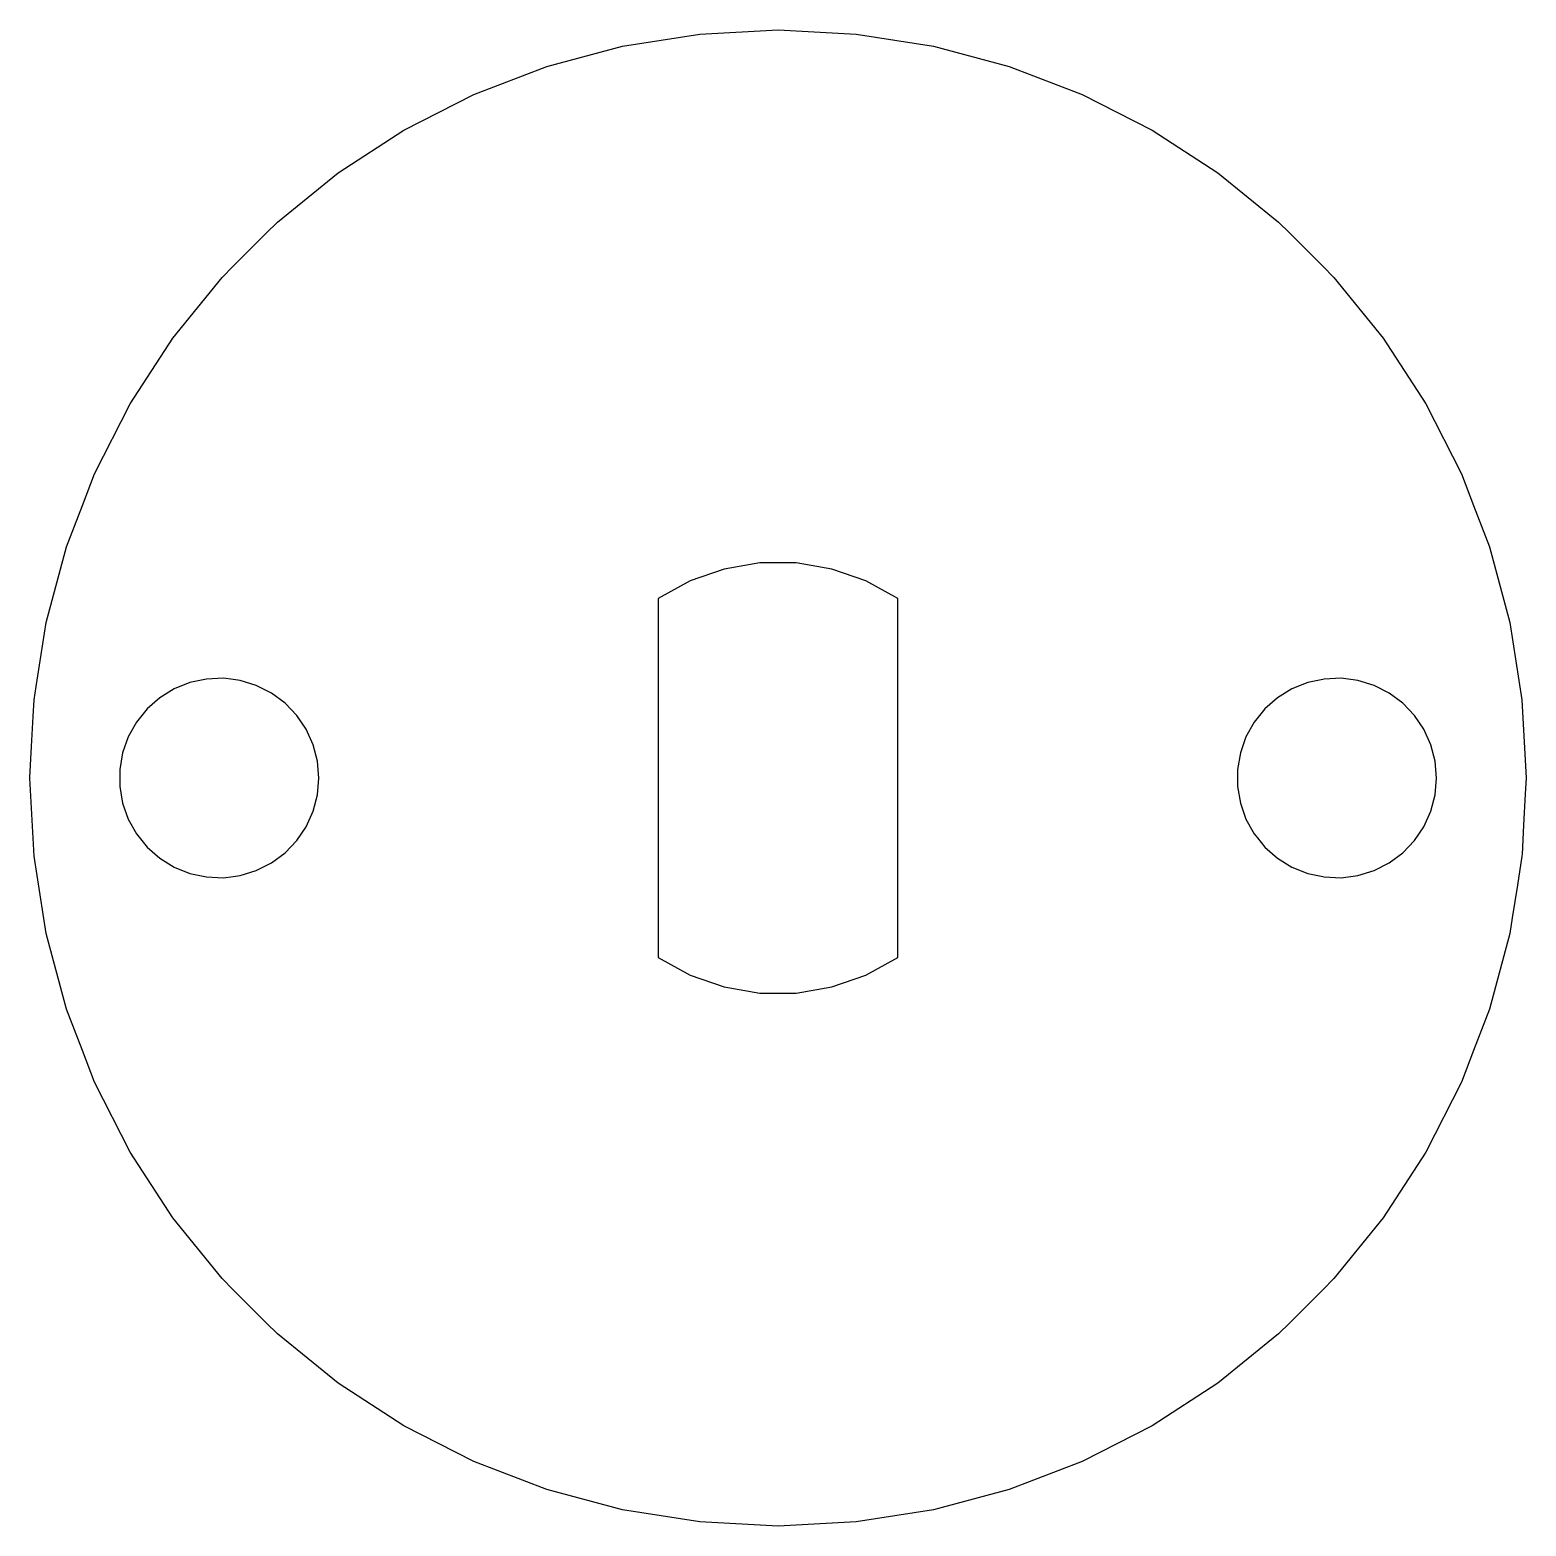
# Model space of a CAD drawing. Extents: x -11.2 to 11.2, y 13.2 to 35.8.
import ezdxf

# ---------------------------------------------------------------- set-up
doc = ezdxf.new("R2010")
doc.units = 0

msp = doc.modelspace()

# ---------------------------------------------------------------- linework, layer by layer
at = {"layer": 'Layer 1'}
for p, q in [((-2.339, 35.504), (-1.176, 35.688)), ((-1.176, 35.688), (0, 35.75)), ((0, 35.75), (1.176, 35.688)), ((1.176, 35.688), (2.339, 35.504)), ((-3.476, 35.199), (-2.339, 35.504)), ((2.339, 35.504), (3.476, 35.199)), ((-4.576, 34.777), (-3.476, 35.199)), ((3.476, 35.199), (4.576, 34.777)), ((-5.625, 34.243), (-4.576, 34.777)), ((4.576, 34.777), (5.625, 34.243)), ((-6.613, 33.601), (-5.625, 34.243)), ((5.625, 34.243), (6.613, 33.601)), ((-7.528, 32.86), (-6.613, 33.601)), ((6.613, 33.601), (7.528, 32.86)), ((-7.696, 32.692), (-7.528, 32.86)), ((7.528, 32.86), (7.696, 32.692)), ((-8.192, 32.196), (-7.696, 32.692)), ((7.696, 32.692), (8.192, 32.196)), ((-8.36, 32.028), (-8.192, 32.196)), ((8.192, 32.196), (8.36, 32.028)), ((-9.101, 31.113), (-8.36, 32.028)), ((8.36, 32.028), (9.101, 31.113)), ((-9.743, 30.125), (-9.101, 31.113)), ((9.101, 31.113), (9.743, 30.125)), ((-10.277, 29.076), (-9.743, 30.125)), ((9.743, 30.125), (10.277, 29.076)), ((-10.4611, 28.596), (-10.277, 29.076)), ((10.277, 29.076), (10.4611, 28.596)), ((-10.699, 27.976), (-10.4611, 28.596)), ((10.4611, 28.596), (10.699, 27.976)), ((-11.004, 26.839), (-10.699, 27.976)), ((10.699, 27.976), (11.004, 26.839)), ((-0.272, 27.734), (-0.809, 27.643)), ((0, 27.734), (-0.272, 27.734)), ((0.272, 27.734), (0, 27.734)), ((0.809, 27.643), (0.272, 27.734)), ((-1.323, 27.463), (-1.8, 27.2)), ((-0.809, 27.643), (-1.323, 27.463)), ((1.323, 27.463), (0.809, 27.643)), ((1.8, 27.2), (1.323, 27.463)), ((-1.8, 27.2), (-1.8, 24.5)), ((1.8, 24.5), (1.8, 27.2)), ((-11.0801, 26.3577), (-11.004, 26.839)), ((11.004, 26.839), (11.188, 25.676)), ((-11.1562, 25.8771), (-11.0801, 26.3577)), ((-11.188, 25.676), (-11.1562, 25.8771)), ((-8.844, 25.934), (-9.08, 25.839)), ((-8.595, 25.988), (-8.844, 25.934)), ((-8.341, 25.999), (-8.595, 25.988)), ((-8.192, 25.9795), (-8.341, 25.999)), ((-8.089, 25.966), (-8.192, 25.9795)), ((-7.846, 25.892), (-8.089, 25.966)), ((-8.089, 25.966), (-8.089, 25.966)), ((-7.618, 25.777), (-7.846, 25.892)), ((7.966, 25.934), (7.729, 25.839)), ((8.192, 25.9832), (7.966, 25.934)), ((8.214, 25.988), (8.192, 25.9832)), ((8.468, 25.999), (8.214, 25.988)), ((8.721, 25.966), (8.468, 25.999)), ((8.964, 25.892), (8.721, 25.966)), ((9.191, 25.777), (8.964, 25.892)), ((-11.2014, 25.4228), (-11.188, 25.676)), ((-9.297, 25.706), (-9.488, 25.538)), ((-9.08, 25.839), (-9.297, 25.706)), ((-7.414, 25.626), (-7.618, 25.777)), ((7.513, 25.706), (7.322, 25.538)), ((7.729, 25.839), (7.513, 25.706)), ((9.396, 25.626), (9.191, 25.777)), ((11.188, 25.676), (11.25, 24.5)), ((-9.488, 25.538), (-9.648, 25.34)), ((-7.238, 25.442), (-7.414, 25.626)), ((-7.095, 25.232), (-7.238, 25.442)), ((7.322, 25.538), (7.162, 25.34)), ((9.572, 25.442), (9.396, 25.626)), ((9.714, 25.232), (9.572, 25.442)), ((-11.2249, 24.9756), (-11.2014, 25.4228)), ((-9.648, 25.34), (-9.772, 25.118)), ((-6.99, 25), (-7.095, 25.232)), ((7.162, 25.34), (7.038, 25.118)), ((9.819, 25), (9.714, 25.232)), ((-11.2495, 24.5093), (-11.2249, 24.9756)), ((-9.772, 25.118), (-9.856, 24.878)), ((-6.926, 24.754), (-6.99, 25)), ((7.038, 25.118), (6.953, 24.878)), ((9.883, 24.754), (9.819, 25)), ((-9.856, 24.878), (-9.899, 24.627)), ((-6.905, 24.5), (-6.926, 24.754)), ((6.953, 24.878), (6.91, 24.627)), ((9.905, 24.5), (9.883, 24.754)), ((-9.899, 24.627), (-9.899, 24.5)), ((6.91, 24.627), (6.91, 24.5)), ((-11.25, 24.5), (-11.2495, 24.5093)), ((-11.188, 23.324), (-11.25, 24.5)), ((-9.899, 24.5), (-9.899, 24.373)), ((-9.899, 24.373), (-9.856, 24.122)), ((-6.926, 24.246), (-6.905, 24.5)), ((-1.8, 24.5), (-1.8, 21.8)), ((1.8, 21.8), (1.8, 24.5)), ((6.91, 24.5), (6.91, 24.373)), ((6.91, 24.373), (6.953, 24.122)), ((9.883, 24.246), (9.905, 24.5)), ((11.25, 24.5), (11.2373, 24.2597)), ((-9.856, 24.122), (-9.772, 23.882)), ((-6.99, 24), (-6.926, 24.246)), ((6.953, 24.122), (7.038, 23.882)), ((9.819, 24), (9.883, 24.246)), ((11.2373, 24.2597), (11.2127, 23.7928)), ((-9.772, 23.882), (-9.648, 23.66)), ((-7.095, 23.768), (-6.99, 24)), ((7.038, 23.882), (7.162, 23.66)), ((9.714, 23.768), (9.819, 24)), ((-9.648, 23.66), (-9.488, 23.462)), ((-7.238, 23.558), (-7.095, 23.768)), ((7.162, 23.66), (7.2113, 23.599)), ((9.572, 23.558), (9.714, 23.768)), ((11.2127, 23.7928), (11.1897, 23.356)), ((-9.488, 23.462), (-9.297, 23.294)), ((-7.414, 23.374), (-7.238, 23.558)), ((7.2113, 23.599), (7.322, 23.462)), ((7.322, 23.462), (7.513, 23.294)), ((9.396, 23.374), (9.572, 23.558)), ((-11.004, 22.161), (-11.188, 23.324)), ((-9.297, 23.294), (-9.08, 23.161)), ((-7.846, 23.108), (-7.618, 23.223)), ((-7.618, 23.223), (-7.414, 23.374)), ((7.513, 23.294), (7.729, 23.161)), ((8.964, 23.108), (9.191, 23.223)), ((9.191, 23.223), (9.396, 23.374)), ((11.188, 23.324), (11.1187, 22.8862)), ((11.1897, 23.356), (11.188, 23.324)), ((-9.08, 23.161), (-8.844, 23.066)), ((-8.844, 23.066), (-8.595, 23.012)), ((-8.595, 23.012), (-8.341, 23.001)), ((-8.341, 23.001), (-8.192, 23.0205)), ((-8.192, 23.0205), (-8.089, 23.034)), ((-8.089, 23.034), (-7.846, 23.108)), ((7.729, 23.161), (7.966, 23.066)), ((7.966, 23.066), (8.192, 23.0168)), ((8.192, 23.0168), (8.214, 23.012)), ((8.214, 23.012), (8.468, 23.001)), ((8.468, 23.001), (8.721, 23.034)), ((8.721, 23.034), (8.964, 23.108)), ((11.1187, 22.8862), (11.0412, 22.3964)), ((11.0412, 22.3964), (11.004, 22.161)), ((-10.699, 21.024), (-11.004, 22.161)), ((11.004, 22.161), (10.699, 21.024)), ((-1.8, 21.8), (-1.323, 21.537)), ((1.323, 21.537), (1.8, 21.8)), ((-1.323, 21.537), (-0.809, 21.357)), ((0.809, 21.357), (1.323, 21.537)), ((-0.809, 21.357), (-0.272, 21.266)), ((-0.272, 21.266), (0, 21.266)), ((0, 21.266), (0.272, 21.266)), ((0.272, 21.266), (0.809, 21.357)), ((-10.4611, 20.404), (-10.699, 21.024)), ((10.699, 21.024), (10.4611, 20.404)), ((-10.277, 19.924), (-10.4611, 20.404)), ((10.4611, 20.404), (10.277, 19.924)), ((-9.743, 18.875), (-10.277, 19.924)), ((10.277, 19.924), (9.743, 18.875)), ((-9.101, 17.887), (-9.743, 18.875)), ((9.743, 18.875), (9.101, 17.887)), ((-8.36, 16.972), (-9.101, 17.887)), ((9.101, 17.887), (8.36, 16.972)), ((-8.192, 16.804), (-8.36, 16.972)), ((8.36, 16.972), (8.192, 16.804)), ((-7.696, 16.308), (-8.192, 16.804)), ((8.192, 16.804), (7.696, 16.308)), ((-7.528, 16.14), (-7.696, 16.308)), ((7.696, 16.308), (7.528, 16.14)), ((-6.613, 15.399), (-7.528, 16.14)), ((7.528, 16.14), (6.613, 15.399)), ((-5.625, 14.757), (-6.613, 15.399)), ((6.613, 15.399), (5.625, 14.757)), ((-4.576, 14.223), (-5.625, 14.757)), ((5.625, 14.757), (4.576, 14.223)), ((-3.476, 13.801), (-4.576, 14.223)), ((4.576, 14.223), (3.476, 13.801)), ((-2.339, 13.496), (-3.476, 13.801)), ((3.476, 13.801), (2.339, 13.496)), ((-1.176, 13.312), (-2.339, 13.496)), ((0, 13.25), (-1.176, 13.312)), ((1.176, 13.312), (0, 13.25)), ((2.339, 13.496), (1.176, 13.312))]:
    msp.add_line(p, q, dxfattribs=at)

doc.saveas('drawing.dxf')
